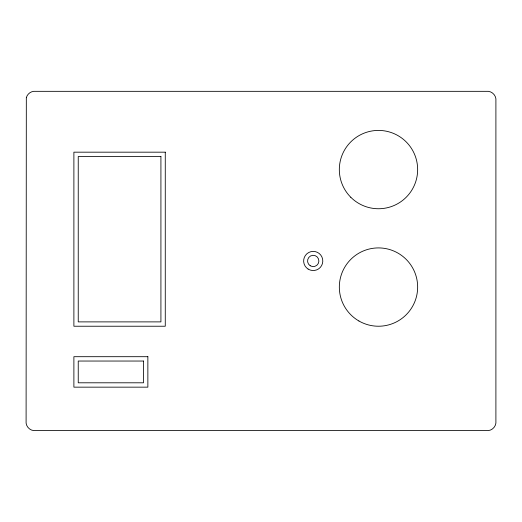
<?xml version="1.0" encoding="UTF-8"?>
<svg xmlns="http://www.w3.org/2000/svg" width="522" height="522" viewBox="0 0 522 522"><rect width="100%" height="100%" fill="white"/><g stroke="black" fill="none" stroke-linecap="round" stroke-linejoin="round"><path stroke-width="0.78" d="M26.322 97.712L26.1 423.101C26.557 426.911 29.78 430.135 33.591 430.591L488.409 430.591C492.22 430.135 495.443 426.911 495.9 423.101L495.9 98.828C495.443 95.017 492.22 91.794 488.409 91.33L33.591 91.33C30.178 91.761 27.19 94.378 26.322 97.712M165.272 152.176L73.889 152.176L73.889 326.23L165.272 326.23L165.272 152.176M160.92 156.528L78.241 156.528L78.241 321.885L160.92 321.885L160.92 156.528M147.863 356.696L73.889 356.696L73.889 387.154L147.863 387.154L147.863 356.696M143.511 361.041L78.241 361.041L78.241 382.802L143.511 382.802L143.511 361.041M350.797 197.277A39.163 39.163 0 0 0 416.315 179.718A39.163 39.163 0 0 0 368.349 131.753A39.163 39.163 0 0 0 350.797 197.277M358.908 320.984A39.163 39.163 0 0 0 417.652 287.074A39.163 39.163 0 0 0 358.908 253.157A39.163 39.163 0 0 0 358.908 320.984M310.198 265.744A5.657 5.657 0 0 0 318.87 261.189A5.657 5.657 0 0 0 310.583 255.956A5.657 5.657 0 0 0 310.198 265.744M308.104 269.058A9.572 9.572 0 0 0 322.785 261.346A9.572 9.572 0 0 0 308.763 252.491A9.572 9.572 0 0 0 308.104 269.058"/></g></svg>
